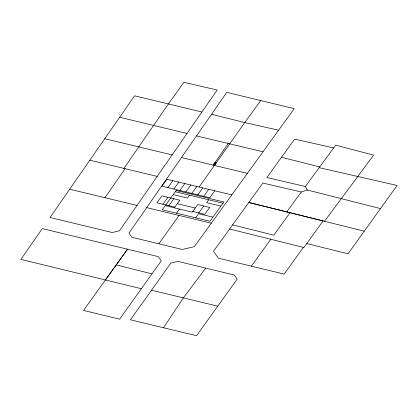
<?xml version="1.0" encoding="UTF-8"?>
<svg xmlns="http://www.w3.org/2000/svg" width="418" height="418" viewBox="0 0 418 418"><rect width="100%" height="100%" fill="white"/><g stroke="black" fill="none" stroke-linecap="round" stroke-linejoin="round"><path stroke-width="0.63" d="M163.475 327.759L183.497 297.679L205.734 268.11M201.92 112.014L134.559 95.795L50.035 217.491L112.243 232.533L119.433 230.793L217.177 90.037L183.899 82.278L168.423 103.957L123.942 168.402L157.205 176.406M104.913 197.704L125.081 168.679L89.839 160.188M146.697 207.626L226.765 92.336L294.204 108.659L194.37 246.641L182.358 249.489L131.957 237.304L128.969 233.145L146.697 207.626L211.33 223.217M214.429 165.429L216.498 162.477L215.27 162.189L213.237 165.141L228.254 143.494L263.016 151.776M199.135 187.024L244.755 122.558L260.759 100.571M158.871 243.804L179.024 215.427M151.959 273.9L161.291 260.806L158.302 256.647L42.296 228.604L20.9 259.4L141.362 288.723L151.959 273.9L116.277 264.86L83.532 310.422L119.616 319.164L141.362 288.723M151.52 290.223L170.847 263.126L178.031 261.412L234.211 275.002L237.184 279.151L196.549 335.722L130.395 319.801L151.52 290.223L217.762 306.175M116.277 264.86L127.516 249.206L105.409 279.966M324.493 221.289L373.65 155.141L335.675 145.177L319.195 167.655L397.1 185.467L348.016 253.82L306.802 243.574M166.892 179.254L161.897 186.162L209.752 197.693L214.747 190.786M167.879 187.604L172.874 180.696M162.874 204.24L167.869 197.333M173.862 189.046L178.857 182.138M168.856 205.682L173.851 198.775M179.844 190.488L184.84 183.58M174.316 207.84L179.834 200.217L161.886 195.89L156.891 202.798L174.839 207.124M185.827 191.925L190.822 185.017M176.527 213.19L179.494 209.089M189.558 195.175L187.489 198.038L173.214 194.595M191.81 193.367L196.805 186.459M197.787 194.809L202.782 187.901M203.77 196.251L208.765 189.344M198.764 212.893L203.759 205.985M195.671 217.804L198.639 213.702L212.908 217.146M208.702 199.788L206.628 202.652L220.903 206.095M380.505 208.598L307.178 189.971L301.336 191.998L262.849 183.053L213.493 251.27L218.405 258.193L284.12 274.072L303.39 247.383M307.178 189.971L305.37 186.496L266.846 177.53L294.664 139.116L333.658 147.93M251.39 266.161L270.807 239.284M229.571 229.027L303.959 247.519L323.062 220.929L290.003 212.725L273.795 235.146L232.58 224.879M286.743 211.9L301.336 191.998M305.37 186.496L319.765 166.902L281.518 157.288M278.618 130.212L244.755 122.558L211.513 114.292M196.497 135.918L229.681 143.834M181.496 157.534L247.414 173.339M119.652 117.254L187.018 133.473M104.746 138.713L172.111 154.926M166.463 179.15L231.807 194.898M175.283 191.731L222.972 203.226M177.316 203.697L195.258 208.023M192.782 211.451L204.747 214.335L209.742 207.427L197.777 204.543L192.264 212.166L165.22 205.651M69.67 189.213L137.036 205.431M364.282 231.175L248.804 202.469L290.003 212.725M176.182 190.493L162.252 209.752L209.94 221.247L223.87 201.988L176.182 190.493"/></g></svg>
